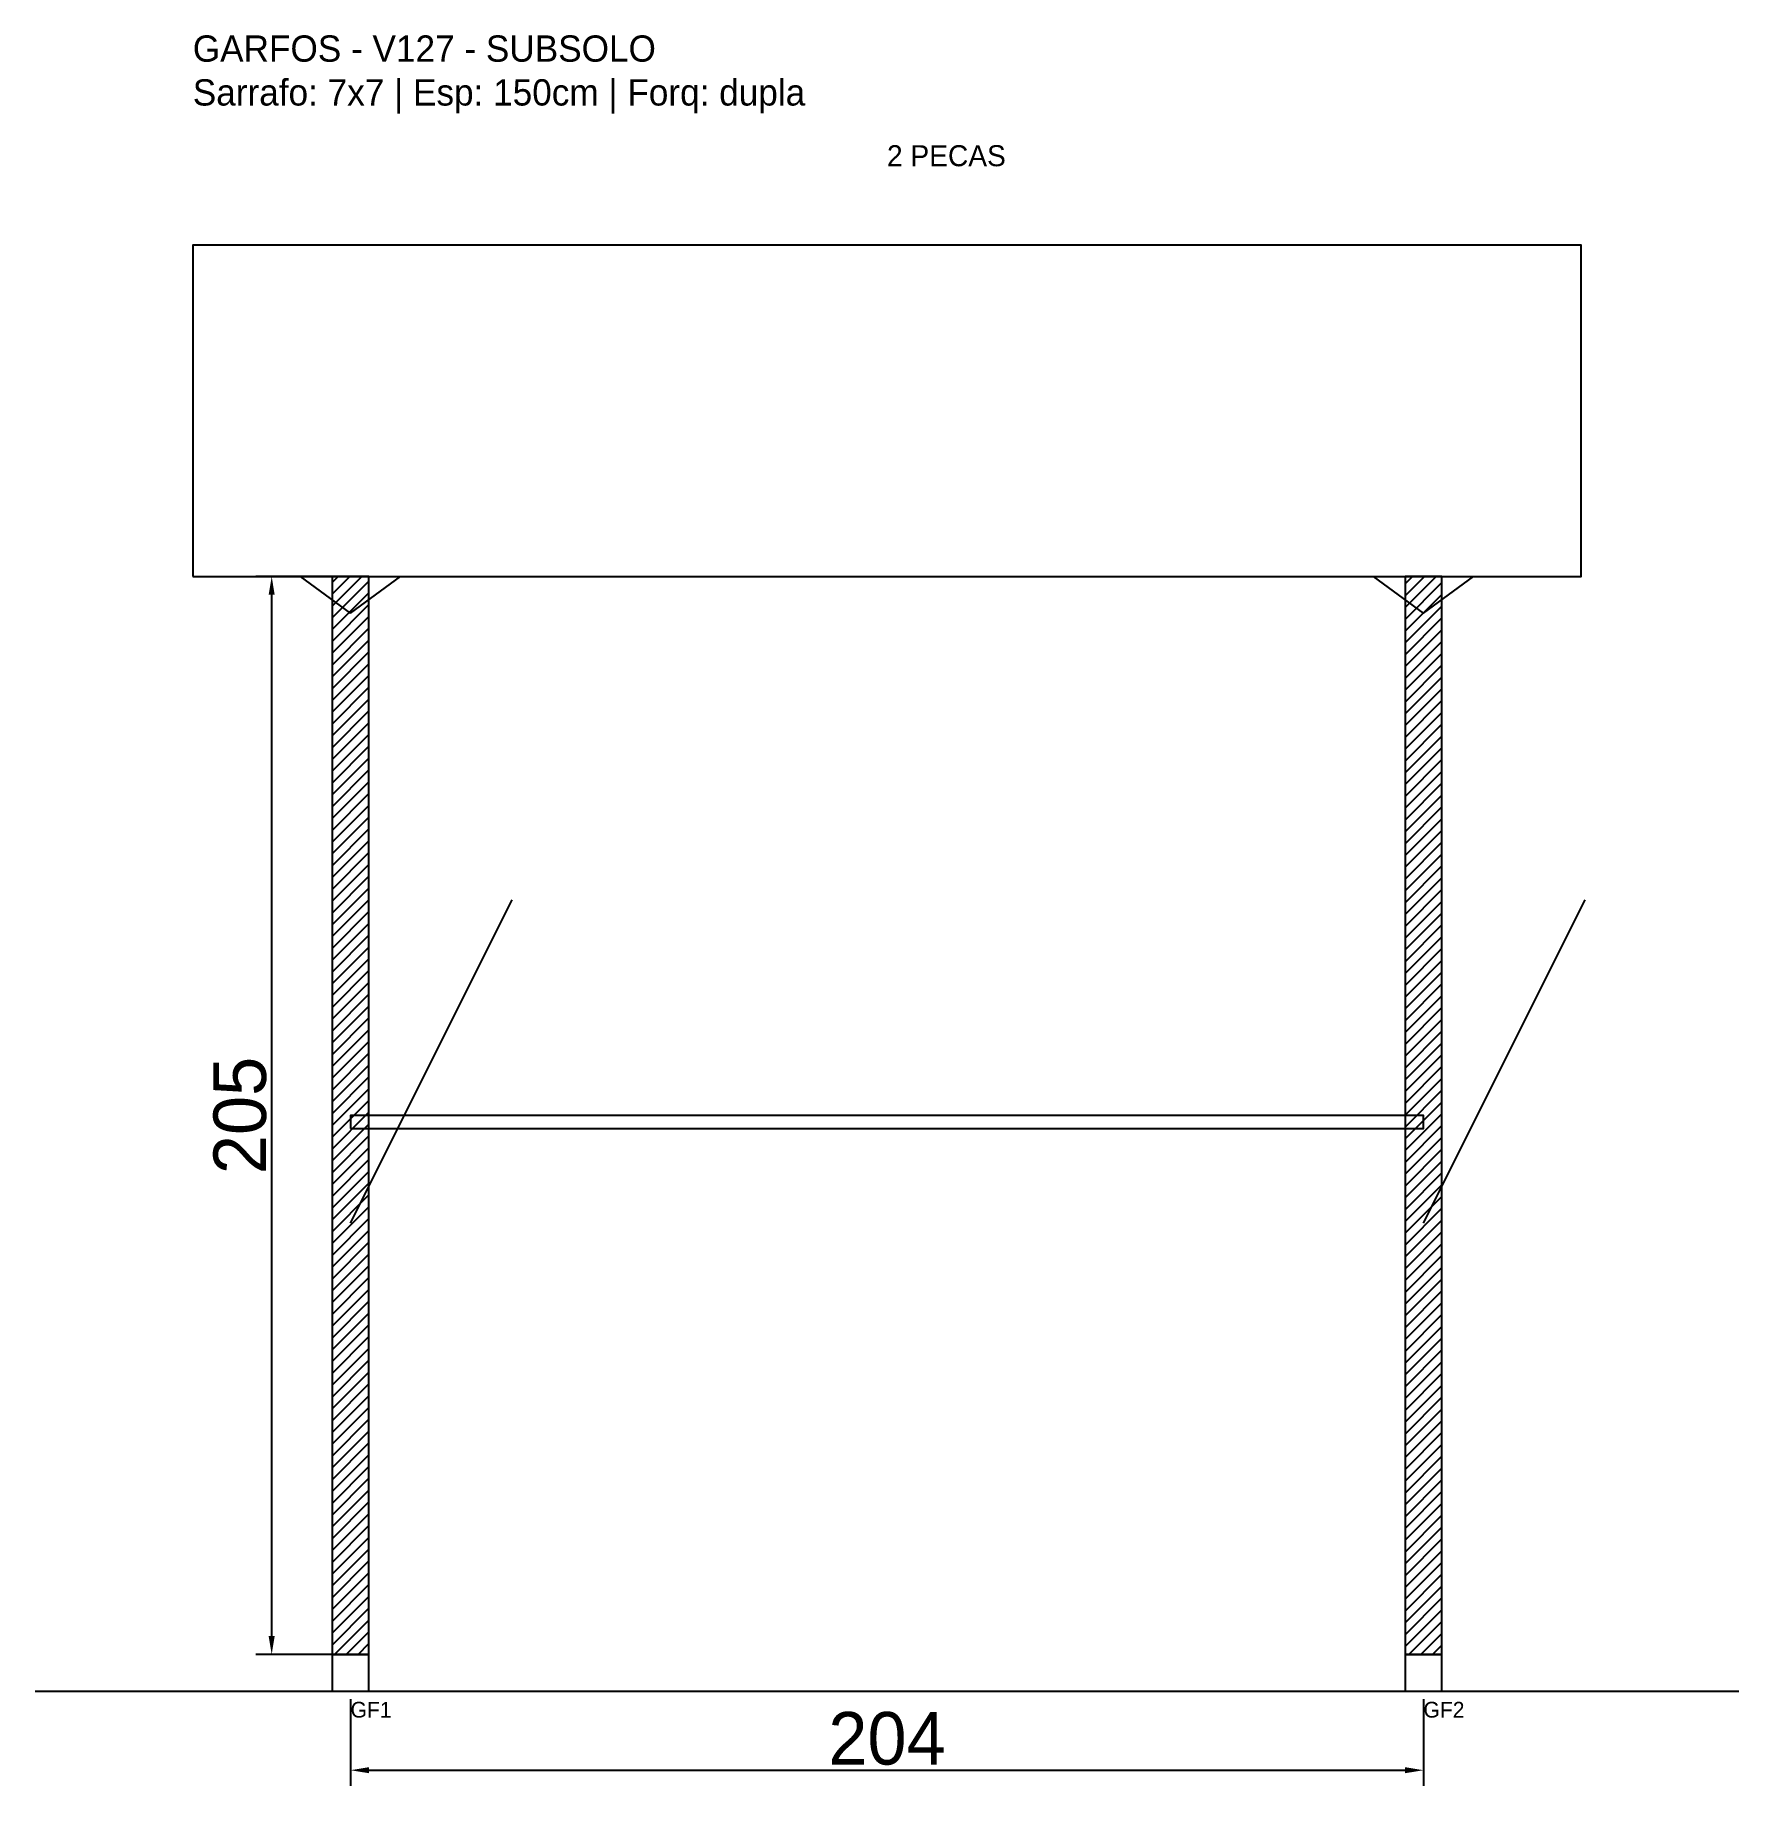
# Model space of a CAD drawing. Header units: metres. Extents: x -30 to 294, y -25 to 308.
import ezdxf

# ---------------------------------------------------------------- set-up
doc = ezdxf.new("R2010")
doc.units = ezdxf.units.M
for name, color, linetype in [('BARRA_ANCORAGEM', 1, 'Continuous'), ('COTA', 241, 'Continuous'), ('GARFOS OK', 3, 'Continuous'), ('NOME DA VIGA', 6, 'Continuous'), ('SARR_7x7', 40, 'Continuous'), ('TIRAS REESCORAMENTO', 252, 'Continuous'), ('VIGAS', 3, 'Continuous')]:
    doc.layers.add(name, color=color, linetype=linetype)
doc.dimstyles.new('EZ DXF', dxfattribs={"dimtxt": 10, "dimasz": 3.5, "dimexe": 3, "dimexo": 1.5, "dimgap": 1, "dimtad": 1, "dimdec": 1, "dimdsep": 46, "dimcen": 2.5, "dimazin": 3, "dimtfac": 1, "dimtmove": 0, "dimatfit": 3})

msp = doc.modelspace()

# ---------------------------------------------------------------- hatches: boundary and pattern name
at = {"layer": 'COTA'}
h = msp.add_hatch(dxfattribs=at)
h.set_pattern_fill('ANSI31', scale=0.5)
h.paths.add_polyline_path([(26.5, 0), (33.5, 0), (33.5, 205), (26.5, 205)])
h = msp.add_hatch(dxfattribs=at)
h.set_pattern_fill('ANSI31', scale=0.5)
h.paths.add_polyline_path([(230.510534, 0), (237.510534, 0), (237.510534, 205), (230.510534, 205)])

# ---------------------------------------------------------------- linework, layer by layer
at = {"layer": 'BARRA_ANCORAGEM'}
for p, q in [((30, 82), (60.75, 143.5)), ((234.010534, 82), (264.760534, 143.5))]:
    msp.add_line(p, q, dxfattribs=at)
at = {"layer": 'GARFOS OK'}
for p, q in [((30, 198), (20.5, 205)), ((20.5, 205), (39.5, 205)), ((30, 198), (39.5, 205)), ((234.010534, 198), (224.510534, 205)), ((224.510534, 205), (243.510534, 205)), ((234.010534, 198), (243.510534, 205))]:
    msp.add_line(p, q, dxfattribs=at)
at = {"layer": 'GARFOS OK', "linetype": 'CONTINUOUS'}
msp.add_line((-30, -7), (294.010534, -7), dxfattribs=at)
at = {"layer": 'GARFOS OK'}
for points in [[(26.5, 0), (33.5, 0), (33.5, 205), (26.5, 205), (26.5, 0)], [(230.510534, 0), (237.510534, 0), (237.510534, 205), (230.510534, 205), (230.510534, 0)]]:
    msp.add_lwpolyline(points, dxfattribs=at)
at = {"layer": 'SARR_7x7'}
for points in [[(26.5, -7), (33.5, -7), (33.5, 0), (26.5, 0), (26.5, -7)], [(230.510534, -7), (237.510534, -7), (237.510534, 0), (230.510534, 0), (230.510534, -7)]]:
    msp.add_lwpolyline(points, dxfattribs=at)
at = {"layer": 'TIRAS REESCORAMENTO'}
msp.add_lwpolyline([(30, 100), (234.010534, 100), (234.010534, 102.5), (30, 102.5), (30, 100)], dxfattribs=at)
at = {"layer": 'VIGAS'}
msp.add_lwpolyline([(0, 205), (264.010534, 205), (264.010534, 268), (0, 268), (0, 205)], dxfattribs=at)

# ---------------------------------------------------------------- texts
at = {"layer": 'NOME DA VIGA'}
for s, height, p in [('2 PECAS', 4, (132.005267, 283)), ('GF1', 3, (30, -12)), ('GF2', 3, (234.010534, -12))]:
    msp.add_text(s, height=height, dxfattribs=at).set_placement(p)
at = {"layer": 'NOME DA VIGA', "insert": (0, 293), "char_height": 5, "attachment_point": 7}
msp.add_mtext('GARFOS - V127 - SUBSOLO\\PSarrafo: 7x7 | Esp: 150cm | Forq: dupla', dxfattribs=at)

# ---------------------------------------------------------------- dimensions: what is measured, and where the dimension line sits
at = {"layer": 'COTA'}
msp.add_linear_dim(base=(15, 0), p1=(30, 0), p2=(30, 205), angle=90, dimstyle='EZ DXF', dxfattribs=at).render()
msp.add_linear_dim(base=(30, -22), p1=(30, -7), p2=(234.010534, -7), dimstyle='EZ DXF', dxfattribs=at).render()

doc.saveas('drawing.dxf')
